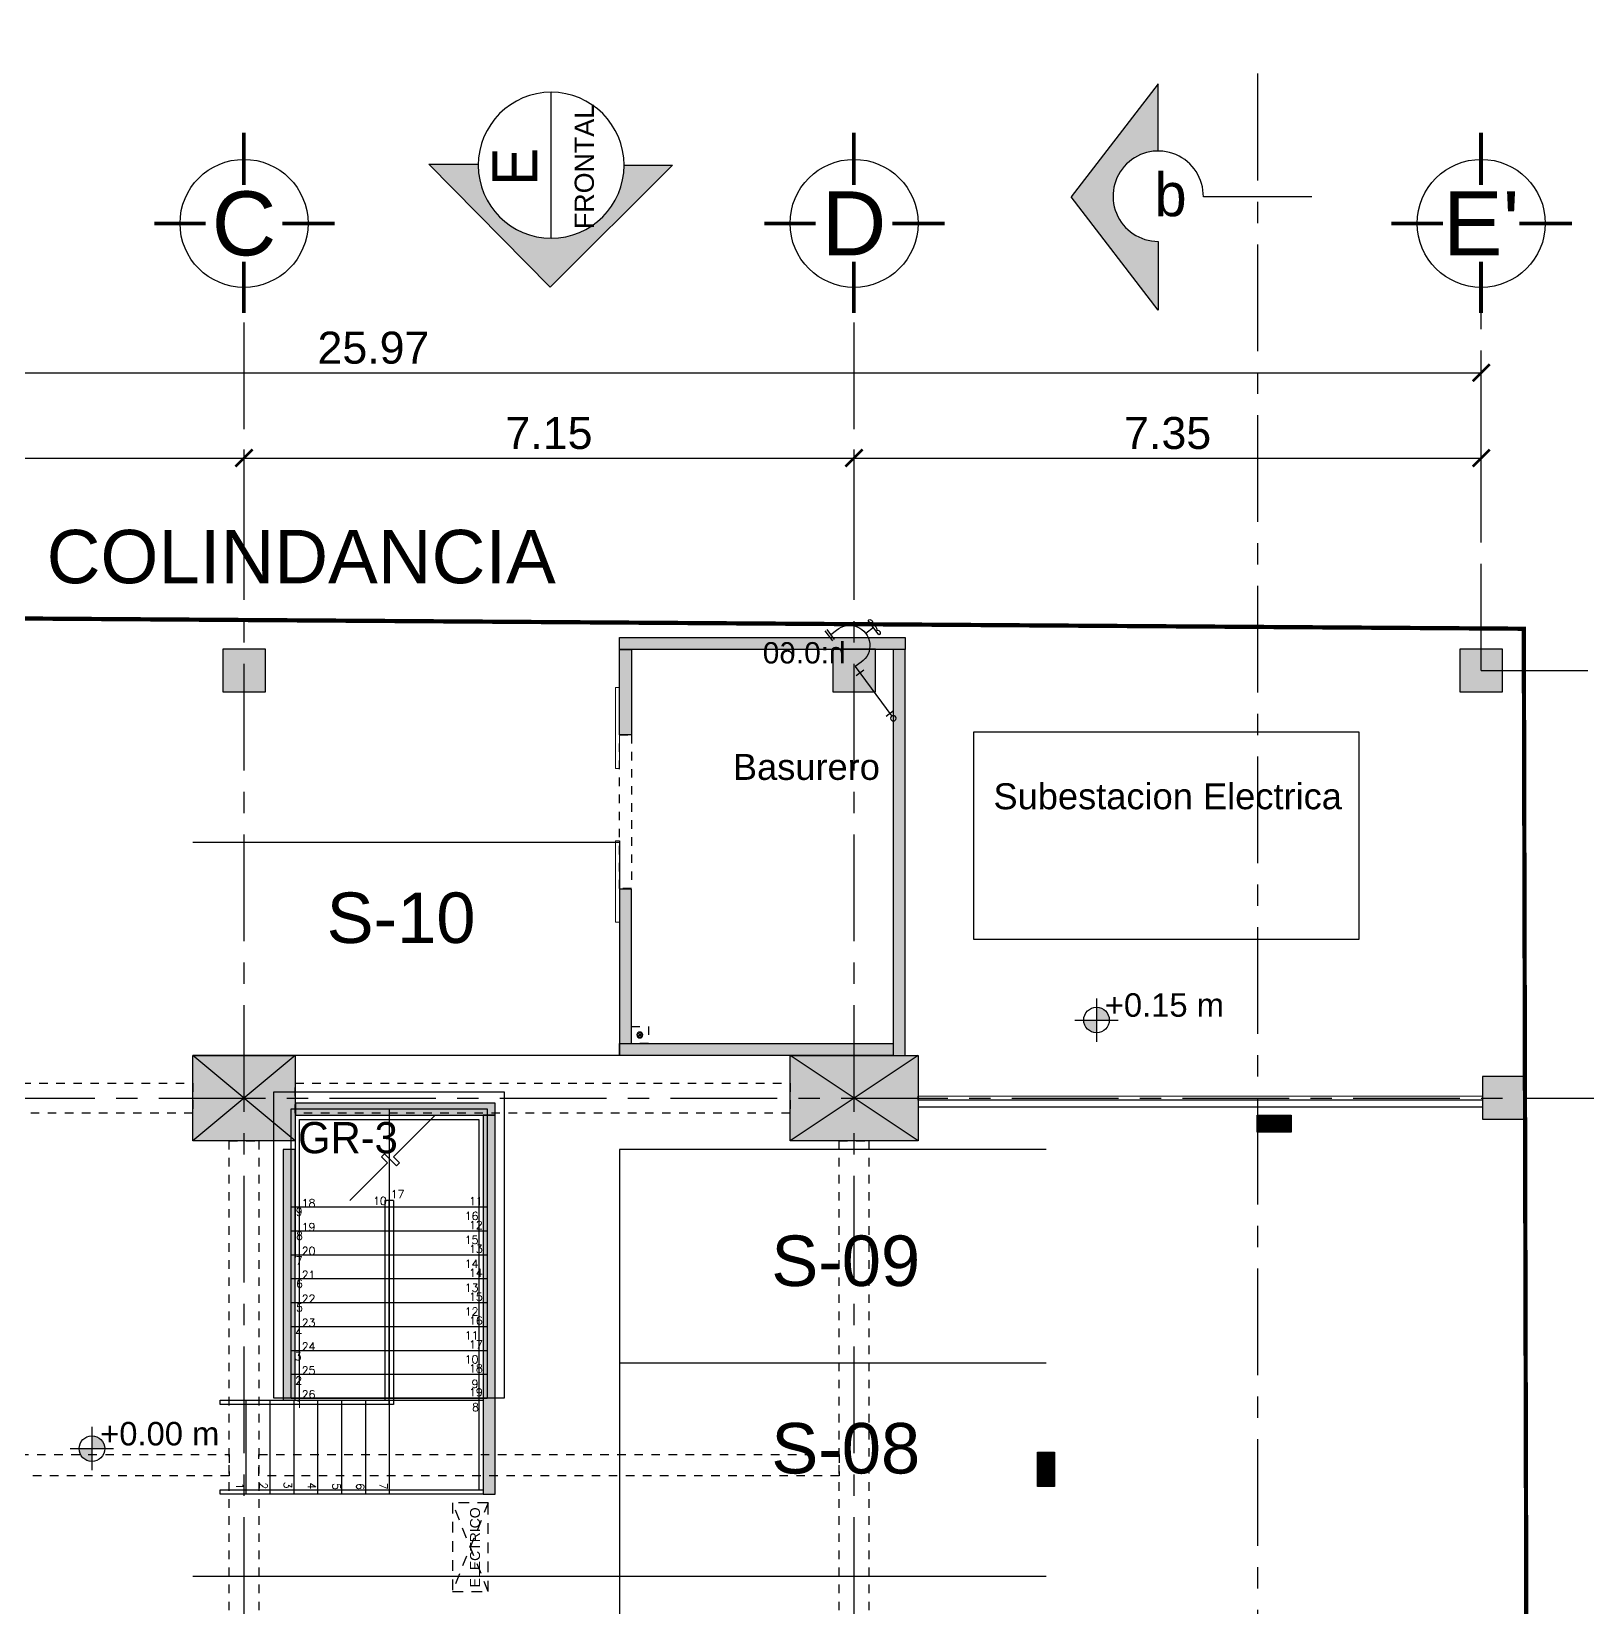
# Model space of a CAD drawing. Header units: metres. Extents: x -598 to 357, y -242 to 574.
# Drawn here: x -307.47 to -289.24, y 449.03 to 467.49 of the extents above; entities that cross this region are included whole.
import ezdxf
from ezdxf.enums import TextEntityAlignment as Align

# ---------------------------------------------------------------- set-up
doc = ezdxf.new("R2010")
doc.units = ezdxf.units.M
doc.header["$PDMODE"] = 3
for name, pattern in [('xref_Nivel PB$0$CENTERX2', [4, 2.5, -0.5, 0.5, -0.5]), ('xref_Nivel PB$0$HIDDEN2', [0.1875, 0.125, -0.0625]), ('xref_Nivel PB$0$PHANTOM', [63.5, 31.75, -6.35, 6.35, -6.35, 6.35, -6.35]), ('Zxref_Eje_Pb$0$HIDDEN2', [0.1875, 0.125, -0.0625]), ('Zxref_Eje_Pb$0$ZXREF-EJES NTECH$0$XREF-EJES$0$CENTERX2', [4, 2.5, -0.5, 0.5, -0.5])]:
    doc.linetypes.add(name, pattern=pattern)
for name, color, linetype in [('C-colindancia', 7, 'Continuous'), ('xref_Nivel PB$0$B-baranda', 2, 'Continuous'), ('xref_Nivel PB$0$B-bordillo', 1, 'Continuous'), ('xref_Nivel PB$0$C-corte', 240, 'xref_Nivel PB$0$PHANTOM'), ('xref_Nivel PB$0$D-dintel mamposteria', 1, 'Continuous'), ('xref_Nivel PB$0$D-Ductos Electricos', 42, 'Continuous'), ('xref_Nivel PB$0$G-gradas', 1, 'Continuous'), ('xref_Nivel PB$0$G-gradas texto', 8, 'Continuous'), ('xref_Nivel PB$0$G-grifo', 150, 'Continuous'), ('xref_Nivel PB$0$H-hatch mamposteria', 8, 'Continuous'), ('xref_Nivel PB$0$M-muebles', 1, 'Continuous'), ('xref_Nivel PB$0$M-muro mamposteria', 5, 'Continuous'), ('xref_Nivel PB$0$N-nivel', 2, 'Continuous'), ('xref_Nivel PB$0$P-parqueo', 8, 'Continuous'), ('xref_Nivel PB$0$R-rejilla', 1, 'Continuous'), ('xref_Nivel PB$0$R-reposadera', 1, 'Continuous'), ('xref_Nivel PB$0$T-texto', 2, 'Continuous'), ('xref_Nivel PB$0$Z-XREF', 7, 'Continuous'), ('xref_Nivel TIPICO$0$X-XREF', 7, 'Continuous'), ('Zxref_Eje_Pb$0$EJE-Columna', 4, 'Continuous'), ('Zxref_Eje_Pb$0$EJE-cota', 1, 'Continuous'), ('Zxref_Eje_Pb$0$EJE-Elevacion', 1, 'Continuous'), ('Zxref_Eje_Pb$0$EJE-Linea', 8, 'Continuous'), ('Zxref_Eje_Pb$0$EJE-Viga', 8, 'Zxref_Eje_Pb$0$HIDDEN2'), ('Zxref_Eje_Pb$0$EJE_POLIGONO', 6, 'Continuous'), ('ZXREF_GRADAS_Nx$0$GRADAS', 1, 'Continuous'), ('ZXREF_GRADAS_Nx$0$GRADAS T', 8, 'Continuous')]:
    doc.layers.add(name, color=color, linetype=linetype)
doc.layers.add('Muro Mamspoteria', color=5, linetype='Continuous', lineweight=9)
doc.layers.add('xref_Nivel PB$0$P-puerta', color=1, linetype='Continuous', lineweight=18)
doc.styles.get("Standard").update_dxf_attribs({"font": 'arial.ttf'})
doc.styles.add('xref_Nivel PB$0$Century Gothic_5', font='GOTHIC.TTF', dxfattribs={"height": 0.0018})
doc.styles.add('xref_Nivel PB$0$E-DIM', font='romans.shx')
doc.styles.add('xref_Nivel PB$0$LETRA ATRIO', font='bgothl.ttf')
doc.styles.add('xref_Nivel PB$0$Standard', font='arial.ttf')
doc.styles.add('xref_Nivel PB$0$TS', font='arial.ttf')
doc.styles.add('Zxref_Eje_Pb$0$Standard', font='arial.ttf')
doc.styles.add('Zxref_Eje_Pb$0$TITULOS', font='X-HLVB1O', dxfattribs={"oblique": 5})
doc.styles.add('ZXREF_GRADAS_Nx$0$E-DIM', font='romans.shx')
doc.dimstyles.new('Zxref_Eje_Pb$0$EJE', dxfattribs={"dimtxt": 0.375, "dimasz": 0.2, "dimexe": 0.1, "dimexo": 0.1, "dimgap": 0.1, "dimtad": 1, "dimzin": 0, "dimdsep": 46, "dimtxsty": 'Zxref_Eje_Pb$0$Standard', "dimblk": 'Zxref_Eje_Pb$0$_ArchTick', "dimcen": 0.1, "dimclrd": 256, "dimclre": 256, "dimclrt": 2, "dimaunit": 1, "dimadec": 3, "dimazin": 0, "dimtfac": 1, "dimtix": 1, "dimtmove": 2, "dimatfit": 3, "dimldrblk": 'Zxref_Eje_Pb$0$_ArchTick', "dimfxl": 0.2, "dimtfill": 1, "dimtolj": 1, "dimtzin": 0, "dimarcsym": 1})

# ---------------------------------------------------------------- blocks, each defined once
blk = doc.blocks.new('xref_Nivel PB$0$A$C4BC07CF4')
at = {"layer": 'xref_Nivel PB$0$C-corte'}
blk.add_hatch(color=256, dxfattribs=at).paths.add_polyline_path([(0.2353, 0.5891), (0.2353, 0.2315, -1), (0.2353, -0.239), (0.2353, -0.5891), (0.6892, 0)])
for p, q in [((0.2353, 0.5891), (0.6892, 0)), ((0.2353, 0.2315), (0.2353, 0.5891)), ((-0.5658, 0), (0, 0)), ((0.2353, -0.5891), (0.6892, 0)), ((0.2353, -0.239), (0.2353, -0.5891))]:
    blk.add_line(p, q, dxfattribs=at)
blk.add_arc((0.2353, -0.0037), 0.2353, 179.08725, 90, dxfattribs=at)
blk = doc.blocks.new('*U35')
at = {"layer": 'xref_Nivel PB$0$H-hatch mamposteria', "transparency": 33554585}
h = blk.add_hatch(color=256, dxfattribs=at)
h.dxf.hatch_style = 1
h.paths.add_polyline_path([(4756, 0), (4756, 140), (0, 140), (0, 0)])
at = {"layer": 'xref_Nivel PB$0$M-muro mamposteria'}
blk.add_lwpolyline([(4756, 0), (0, 0), (0, 140), (4756, 140), (4756, 0)], dxfattribs=at)
blk = doc.blocks.new('*U34')
at = {"layer": 'xref_Nivel PB$0$H-hatch mamposteria', "transparency": 33554585}
h = blk.add_hatch(color=256, dxfattribs=at)
h.dxf.hatch_style = 1
h.paths.add_polyline_path([(3210, 0), (3210, 140), (0, 140), (0, 0)])
at = {"layer": 'xref_Nivel PB$0$M-muro mamposteria'}
blk.add_lwpolyline([(3210, 0), (0, 0), (0, 140), (3210, 140), (3210, 0)], dxfattribs=at)
blk = doc.blocks.new('*U36')
at = {"layer": 'xref_Nivel PB$0$H-hatch mamposteria', "transparency": 33554585}
h = blk.add_hatch(color=256, dxfattribs=at)
h.dxf.hatch_style = 1
h.paths.add_polyline_path([(1810, 0), (1810, 140), (0, 140), (0, 0)])
at = {"layer": 'xref_Nivel PB$0$M-muro mamposteria'}
blk.add_lwpolyline([(1810, 0), (0, 0), (0, 140), (1810, 140), (1810, 0)], dxfattribs=at)
blk = doc.blocks.new('*U38')
at = {"layer": 'xref_Nivel PB$0$D-dintel mamposteria', "linetype": 'xref_Nivel PB$0$HIDDEN2', "ltscale": 0.5}
blk.add_lwpolyline([(0.14, 0), (0, 0), (0, 1.8), (0.14, 1.8)], close=True, dxfattribs=at)
blk = doc.blocks.new('*U42')
at = {"layer": 'xref_Nivel PB$0$H-hatch mamposteria', "transparency": 33554585}
h = blk.add_hatch(color=256, dxfattribs=at)
h.dxf.hatch_style = 1
h.paths.add_polyline_path([(2340, 0), (2340, 140), (0, 140), (0, 0)])
at = {"layer": 'xref_Nivel PB$0$M-muro mamposteria'}
blk.add_lwpolyline([(2340, 0), (0, 0), (0, 140), (2340, 140), (2340, 0)], dxfattribs=at)
blk = doc.blocks.new('*U41')
at = {"layer": 'xref_Nivel PB$0$H-hatch mamposteria', "transparency": 33554585}
h = blk.add_hatch(color=256, dxfattribs=at)
h.dxf.hatch_style = 1
h.paths.add_polyline_path([(4440, 0), (4440, 140), (0, 140), (0, 0)])
at = {"layer": 'xref_Nivel PB$0$M-muro mamposteria'}
blk.add_lwpolyline([(4440, 0), (0, 0), (0, 140), (4440, 140), (4440, 0)], dxfattribs=at)
blk = doc.blocks.new('*U103')
at = {"layer": 'xref_Nivel PB$0$H-hatch mamposteria', "transparency": 33554585}
h = blk.add_hatch(color=256, dxfattribs=at)
h.dxf.hatch_style = 1
h.paths.add_polyline_path([(2940, 0), (2940, 140), (0, 140), (0, 0)])
at = {"layer": 'xref_Nivel PB$0$M-muro mamposteria'}
blk.add_lwpolyline([(2940, 0), (0, 0), (0, 140), (2940, 140), (2940, 0)], dxfattribs=at)
blk = doc.blocks.new('Zxref_Eje_Pb$0$C-2')
at = {"layer": 'Zxref_Eje_Pb$0$EJE-Columna', "transparency": 33554559}
h = blk.add_hatch(color=8, dxfattribs=at)
h.dxf.hatch_style = 1
h.paths.add_polyline_path([(-0.25, 0.25), (0.25, 0.25), (0.25, -0.25), (-0.25, -0.25)])
at = {"layer": 'Zxref_Eje_Pb$0$EJE-Columna'}
blk.add_lwpolyline([(0.25, 0.25), (-0.25, 0.25), (-0.25, -0.25), (0.25, -0.25)], close=True, dxfattribs=at)
blk = doc.blocks.new('*U227')
at = {"layer": 'Zxref_Eje_Pb$0$EJE-Elevacion', "linetype": 'Continuous', "transparency": 33554610}
blk.add_hatch(color=256, dxfattribs=at).paths.add_polyline_path([(-0.053, 6.785), (-0.053, 4.05, -0.003241), (0, 4.05, -0.414214), (4.05, 0, -0.414214), (0, -4.05), (0, -6.733), (6.767, 0.049)])
at = {"layer": 'Zxref_Eje_Pb$0$EJE-Elevacion', "linetype": 'Continuous'}
blk.add_line((4.05, 0), (-4.05, 0), dxfattribs=at)
blk.add_lwpolyline([(6.767, 0.049), (-0.053, 6.785), (-0.053, 4.05, -0.003241), (0, 4.05, -1), (0, -4.05), (0, -6.733)], format="xyb", close=True, dxfattribs=at)
blk.add_circle((0, 0), 4.05, dxfattribs=at)
at = {"layer": 'Zxref_Eje_Pb$0$EJE-Elevacion', "linetype": 'Continuous', "style": 'Zxref_Eje_Pb$0$Standard'}
for tag, height, p in [('SECCION', 2.5, (0.013, 2.065)), ('HOJA', 1.8, (0.013, -1.985))]:
    blk.add_attdef(tag, text='', height=height, dxfattribs=at).set_placement(p, align=Align.MIDDLE_CENTER)
blk = doc.blocks.new('Zxref_Eje_Pb$0$_ArchTick')
at = {"color": 0, "linetype": 'ByBlock', "const_width": 0.15}
blk.add_lwpolyline([(-0.5, -0.5), (0.5, 0.5)], dxfattribs=at)
blk = doc.blocks.new('*D187')
at = {"layer": 'Defpoints', "color": 0, "transparency": 16777216}
for p in [(54.531, 65.229), (48.331, 64.229), (54.531, 64.229)]:
    blk.add_point(p, dxfattribs=at)
at = {"layer": 'Zxref_Eje_Pb$0$EJE-cota', "lineweight": -2, "transparency": 16777216}
for p, q in [((48.331, 64.329), (48.331, 65.329)), ((48.331, 65.229), (54.531, 65.229)), ((54.531, 64.329), (54.531, 65.329))]:
    blk.add_line(p, q, dxfattribs=at)
at = {"layer": 'Zxref_Eje_Pb$0$EJE-cota', "lineweight": -2, "transparency": 16777216, "xscale": 0.2, "yscale": 0.2, "zscale": 0.2, "rotation": 180}
blk.add_blockref('Zxref_Eje_Pb$0$_ArchTick', (48.331, 65.229), dxfattribs=at)
at = {"layer": 'Zxref_Eje_Pb$0$EJE-cota', "lineweight": -2, "transparency": 16777216, "xscale": 0.2, "yscale": 0.2, "zscale": 0.2}
blk.add_blockref('Zxref_Eje_Pb$0$_ArchTick', (54.531, 65.229), dxfattribs=at)
at = {"layer": 'Zxref_Eje_Pb$0$EJE-cota', "color": 2, "transparency": 16777216, "insert": (51.431, 65.52), "char_height": 0.375, "attachment_point": 5, "style": 'Zxref_Eje_Pb$0$Standard', "bg_fill": 3, "box_fill_scale": 1.1, "bg_fill_color": 256, "bg_fill_true_color": 13158600, "bg_fill_transparency": 0}
blk.add_mtext('\\A1;6.20', dxfattribs=at)
blk = doc.blocks.new('*D188')
at = {"layer": 'Defpoints', "color": 0, "transparency": 16777216}
for p in [(61.681, 65.229), (61.681, 64.279), (54.531, 64.229)]:
    blk.add_point(p, dxfattribs=at)
at = {"layer": 'Zxref_Eje_Pb$0$EJE-cota', "lineweight": -2, "transparency": 16777216}
for p, q in [((54.531, 64.329), (54.531, 65.329)), ((54.531, 65.229), (61.681, 65.229)), ((61.681, 64.379), (61.681, 65.329))]:
    blk.add_line(p, q, dxfattribs=at)
at = {"layer": 'Zxref_Eje_Pb$0$EJE-cota', "lineweight": -2, "transparency": 16777216, "xscale": 0.2, "yscale": 0.2, "zscale": 0.2, "rotation": 180}
blk.add_blockref('Zxref_Eje_Pb$0$_ArchTick', (54.531, 65.229), dxfattribs=at)
at = {"layer": 'Zxref_Eje_Pb$0$EJE-cota', "lineweight": -2, "transparency": 16777216, "xscale": 0.2, "yscale": 0.2, "zscale": 0.2}
blk.add_blockref('Zxref_Eje_Pb$0$_ArchTick', (61.681, 65.229), dxfattribs=at)
at = {"layer": 'Zxref_Eje_Pb$0$EJE-cota', "color": 2, "transparency": 16777216, "insert": (58.106, 65.52), "char_height": 0.375, "attachment_point": 5, "style": 'Zxref_Eje_Pb$0$Standard', "bg_fill": 3, "box_fill_scale": 1.1, "bg_fill_color": 256, "bg_fill_true_color": 13158600, "bg_fill_transparency": 0}
blk.add_mtext('\\A1;7.15', dxfattribs=at)
blk = doc.blocks.new('*D189')
at = {"layer": 'Defpoints', "color": 0, "transparency": 16777216}
for p in [(69.032, 65.229), (61.681, 64.279), (69.032, 64.229)]:
    blk.add_point(p, dxfattribs=at)
at = {"layer": 'Zxref_Eje_Pb$0$EJE-cota', "lineweight": -2, "transparency": 16777216}
for p, q in [((61.681, 64.379), (61.681, 65.329)), ((61.681, 65.229), (69.032, 65.229)), ((69.032, 64.329), (69.032, 65.329))]:
    blk.add_line(p, q, dxfattribs=at)
at = {"layer": 'Zxref_Eje_Pb$0$EJE-cota', "lineweight": -2, "transparency": 16777216, "xscale": 0.2, "yscale": 0.2, "zscale": 0.2, "rotation": 180}
blk.add_blockref('Zxref_Eje_Pb$0$_ArchTick', (61.681, 65.229), dxfattribs=at)
at = {"layer": 'Zxref_Eje_Pb$0$EJE-cota', "lineweight": -2, "transparency": 16777216, "xscale": 0.2, "yscale": 0.2, "zscale": 0.2}
blk.add_blockref('Zxref_Eje_Pb$0$_ArchTick', (69.032, 65.229), dxfattribs=at)
at = {"layer": 'Zxref_Eje_Pb$0$EJE-cota', "color": 2, "transparency": 16777216, "insert": (65.357, 65.52), "char_height": 0.375, "attachment_point": 5, "style": 'Zxref_Eje_Pb$0$Standard', "bg_fill": 3, "box_fill_scale": 1.1, "bg_fill_color": 256, "bg_fill_true_color": 13158600, "bg_fill_transparency": 0}
blk.add_mtext('\\A1;7.35', dxfattribs=at)
blk = doc.blocks.new('*D190')
at = {"layer": 'Defpoints', "color": 0, "transparency": 16777216}
for p in [(69.032, 66.229), (43.064, 64.229), (69.032, 64.229)]:
    blk.add_point(p, dxfattribs=at)
at = {"layer": 'Zxref_Eje_Pb$0$EJE-cota', "lineweight": -2, "transparency": 16777216}
for p, q in [((43.064, 64.329), (43.064, 66.329)), ((69.032, 64.329), (69.032, 66.329)), ((43.064, 66.229), (69.032, 66.229))]:
    blk.add_line(p, q, dxfattribs=at)
at = {"layer": 'Zxref_Eje_Pb$0$EJE-cota', "lineweight": -2, "transparency": 16777216, "xscale": 0.2, "yscale": 0.2, "zscale": 0.2, "rotation": 180}
blk.add_blockref('Zxref_Eje_Pb$0$_ArchTick', (43.064, 66.229), dxfattribs=at)
at = {"layer": 'Zxref_Eje_Pb$0$EJE-cota', "lineweight": -2, "transparency": 16777216, "xscale": 0.2, "yscale": 0.2, "zscale": 0.2}
blk.add_blockref('Zxref_Eje_Pb$0$_ArchTick', (69.032, 66.229), dxfattribs=at)
at = {"layer": 'Zxref_Eje_Pb$0$EJE-cota', "color": 2, "transparency": 16777216, "insert": (56.048, 66.52), "char_height": 0.375, "attachment_point": 5, "style": 'Zxref_Eje_Pb$0$Standard', "bg_fill": 3, "box_fill_scale": 1.1, "bg_fill_color": 256, "bg_fill_true_color": 13158600, "bg_fill_transparency": 0}
blk.add_mtext('\\A1;25.97', dxfattribs=at)
blk = doc.blocks.new('Zxref_Eje_Pb$0$EJE-1')
at = {"color": 5, "linetype": 'Continuous'}
for p, q in [((-0.01, 0.3), (-0.01, 0.707)), ((0, 0.3), (0, 0.707)), ((0.01, 0.3), (0.01, 0.707)), ((-0.7, 0.01), (-0.3, 0.01)), ((-0.7, 0), (-0.3, 0)), ((0.3, 0.01), (0.707, 0.01)), ((0.3, 0), (0.707, 0)), ((-0.7, -0.01), (-0.3, -0.01)), ((0.3, -0.01), (0.707, -0.01)), ((-0.01, -0.7), (-0.01, -0.3)), ((0, -0.7), (0, -0.3)), ((0.01, -0.7), (0.01, -0.3))]:
    blk.add_line(p, q, dxfattribs=at)
at = {"color": 8, "linetype": 'Continuous'}
blk.add_circle((0, 0), 0.5, dxfattribs=at)
at = {"color": 5, "style": 'Zxref_Eje_Pb$0$TITULOS', "oblique": 5}
blk.add_attdef('EJE', text='', height=0.5, dxfattribs=at).set_placement((0, 0), align=Align.MIDDLE)
blk = doc.blocks.new('Zxref_Eje_Pb$0$1.00x1.20')
at = {"layer": 'Zxref_Eje_Pb$0$EJE-Columna', "transparency": 33554559}
h = blk.add_hatch(color=8, dxfattribs=at)
h.dxf.hatch_style = 1
h.paths.add_polyline_path([(-0.6, 0.5), (0.6, 0.5), (0.6, -0.5), (-0.6, -0.5)])
at = {"layer": 'Defpoints'}
for points in [[(0.6, 0.5), (-0.6, -0.5)], [(0.6, -0.5), (-0.6, 0.5)]]:
    blk.add_lwpolyline(points, dxfattribs=at)
at = {"layer": 'Zxref_Eje_Pb$0$EJE-Columna'}
blk.add_lwpolyline([(-0.6, 0.5), (0.6, 0.5), (0.6, -0.5), (-0.6, -0.5)], close=True, dxfattribs=at)
blk = doc.blocks.new('Zxref_Eje_Pb$0$1.00x1.50')
at = {"layer": 'Zxref_Eje_Pb$0$EJE-Columna', "transparency": 33554559}
h = blk.add_hatch(color=8, dxfattribs=at)
h.dxf.hatch_style = 1
h.paths.add_polyline_path([(-0.75, 0.5), (0.75, 0.5), (0.75, -0.5), (-0.75, -0.5)])
at = {"layer": 'Defpoints'}
for points in [[(0.75, 0.5), (-0.75, -0.5)], [(0.75, -0.5), (-0.75, 0.5)]]:
    blk.add_lwpolyline(points, dxfattribs=at)
at = {"layer": 'Zxref_Eje_Pb$0$EJE-Columna'}
blk.add_lwpolyline([(-0.75, 0.5), (0.75, 0.5), (0.75, -0.5), (-0.75, -0.5)], close=True, dxfattribs=at)
blk = doc.blocks.new('*U135')
at = {"layer": 'xref_Nivel PB$0$H-hatch mamposteria', "transparency": 33554585}
h = blk.add_hatch(color=256, dxfattribs=at)
h.dxf.hatch_style = 1
h.paths.add_polyline_path([(3350, 0), (3350, 140), (0, 140), (0, 0)])
at = {"layer": 'xref_Nivel PB$0$M-muro mamposteria'}
blk.add_lwpolyline([(3350, 0), (0, 0), (0, 140), (3350, 140), (3350, 0)], dxfattribs=at)
blk = doc.blocks.new('xref_Nivel PB$0$Rejilla')
at = {"layer": 'xref_Nivel PB$0$R-rejilla'}
for p, q in [((0.025, 0.025), (-0.025, -0.025)), ((0.025, -0.025), (-0.025, 0.025))]:
    blk.add_line(p, q, dxfattribs=at)
for points in [[(-0.2, 0.1), (0.2, 0.1), (0.2, -0.1), (-0.2, -0.1)], [(-0.19, 0.09), (0.19, 0.09), (0.19, -0.09), (-0.19, -0.09)]]:
    blk.add_lwpolyline(points, close=True, dxfattribs=at)
at = {"layer": 'xref_Nivel PB$0$R-rejilla', "color": 8}
for points in [[(-0.185, -0.09), (-0.175, -0.09), (-0.175, 0.09), (-0.185, 0.09)], [(-0.165, -0.09), (-0.155, -0.09), (-0.155, 0.09), (-0.165, 0.09)], [(-0.145, -0.09), (-0.135, -0.09), (-0.135, 0.09), (-0.145, 0.09)], [(-0.125, -0.09), (-0.115, -0.09), (-0.115, 0.09), (-0.125, 0.09)], [(-0.105, -0.09), (-0.095, -0.09), (-0.095, 0.09), (-0.105, 0.09)], [(-0.085, -0.09), (-0.075, -0.09), (-0.075, 0.09), (-0.085, 0.09)], [(-0.065, -0.09), (-0.055, -0.09), (-0.055, 0.09), (-0.065, 0.09)], [(-0.045, -0.09), (-0.035, -0.09), (-0.035, 0.09), (-0.045, 0.09)], [(-0.025, -0.09), (-0.015, -0.09), (-0.015, 0.09), (-0.025, 0.09)], [(-0.005, -0.09), (0.005, -0.09), (0.005, 0.09), (-0.005, 0.09)], [(0.015, -0.09), (0.025, -0.09), (0.025, 0.09), (0.015, 0.09)], [(0.035, -0.09), (0.045, -0.09), (0.045, 0.09), (0.035, 0.09)], [(0.055, -0.09), (0.065, -0.09), (0.065, 0.09), (0.055, 0.09)], [(0.075, -0.09), (0.085, -0.09), (0.085, 0.09), (0.075, 0.09)], [(0.095, -0.09), (0.105, -0.09), (0.105, 0.09), (0.095, 0.09)], [(0.115, -0.09), (0.125, -0.09), (0.125, 0.09), (0.115, 0.09)], [(0.135, -0.09), (0.145, -0.09), (0.145, 0.09), (0.135, 0.09)], [(0.155, -0.09), (0.165, -0.09), (0.165, 0.09), (0.155, 0.09)], [(0.175, -0.09), (0.185, -0.09), (0.185, 0.09), (0.175, 0.09)]]:
    blk.add_lwpolyline(points, close=True, dxfattribs=at)
at = {"layer": 'xref_Nivel PB$0$R-rejilla'}
blk.add_circle((0, 0), 0.0347, dxfattribs=at)
at = {"layer": 'xref_Nivel PB$0$R-rejilla', "linetype": 'xref_Nivel PB$0$HIDDEN2'}
blk.add_circle((0, 0), 0.025, dxfattribs=at)
blk = doc.blocks.new('xref_Nivel PB$0$Reposadera')
at = {"layer": 'Defpoints'}
for p, q in [((0.025, 0.025), (-0.025, -0.025)), ((0.025, -0.025), (-0.025, 0.025))]:
    blk.add_line(p, q, dxfattribs=at)
at = {"layer": 'xref_Nivel PB$0$R-reposadera', "color": 8, "linetype": 'xref_Nivel PB$0$HIDDEN2', "ltscale": 0.07}
blk.add_lwpolyline([(0.1, -0.1), (0.1, 0.1), (-0.1, 0.1), (-0.1, -0.1)], close=True, dxfattribs=at)
at = {"layer": 'xref_Nivel PB$0$R-reposadera'}
blk.add_circle((0, 0), 0.0347, dxfattribs=at)
at = {"layer": 'xref_Nivel PB$0$R-reposadera', "linetype": 'xref_Nivel PB$0$HIDDEN2'}
blk.add_circle((0, 0), 0.025, dxfattribs=at)
blk = doc.blocks.new('ZXREF_GRADAS_Nx')
at = {"true_color": 0x139b48, "transparency": 33554536}
h = blk.add_hatch(color=114, dxfattribs=at)
h.dxf.hatch_style = 1
h.paths.add_polyline_path([(72.497, -217.772), (71.457, -217.772)])
edge = h.paths.add_edge_path()
edge.add_line((71.457, -219.272), (71.457, -217.772))
edge.add_line((71.457, -219.272), (71.457, -217.772))
edge = h.paths.add_edge_path()
edge.add_line((74.037, -219.272), (71.457, -219.272))
edge.add_line((74.037, -219.272), (71.457, -219.272))
edge = h.paths.add_edge_path()
edge.add_line((74.037, -220.515), (74.037, -219.272))
edge.add_line((74.037, -220.515), (74.037, -219.272))
edge = h.paths.add_edge_path()
edge.add_line((78.817, -220.515), (74.037, -220.515))
edge.add_line((78.817, -220.515), (74.037, -220.515))
edge = h.paths.add_edge_path()
edge.add_line((78.817, -216.772), (78.817, -220.515))
edge.add_line((78.817, -216.772), (78.817, -220.515))
edge = h.paths.add_edge_path()
edge.add_line((77.817, -216.772), (78.817, -216.772))
edge.add_line((77.817, -216.772), (78.817, -216.772))
edge = h.paths.add_edge_path()
edge.add_line((77.817, -213.95), (77.817, -216.772))
edge.add_line((77.817, -213.95), (77.817, -216.772))
edge = h.paths.add_edge_path()
edge.add_line((78.817, -213.95), (77.817, -213.95))
edge.add_line((78.817, -213.95), (77.817, -213.95))
edge = h.paths.add_edge_path()
edge.add_line((78.817, -208.532), (78.817, -213.95))
edge.add_line((78.817, -208.532), (78.817, -213.95))
edge = h.paths.add_edge_path()
edge.add_line((77.817, -208.532), (78.817, -208.532))
edge.add_line((77.817, -208.532), (78.817, -208.532))
edge = h.paths.add_edge_path()
edge.add_line((77.817, -207.672), (77.817, -208.532))
edge.add_line((77.817, -207.672), (77.817, -208.532))
edge = h.paths.add_edge_path()
edge.add_line((70.317, -207.672), (77.817, -207.672))
edge.add_line((70.317, -207.672), (77.817, -207.672))
edge = h.paths.add_edge_path()
edge.add_line((70.317, -212.198), (70.317, -207.672))
edge.add_line((70.317, -212.198), (70.317, -207.672))
edge = h.paths.add_edge_path()
edge.add_line((72.497, -212.198), (70.317, -212.198))
edge.add_line((72.497, -212.198), (70.317, -212.198))
edge = h.paths.add_edge_path()
edge.add_line((72.497, -217.771), (72.497, -212.198))
edge.add_line((72.497, -217.771), (72.497, -212.198))
at = {"layer": 'ZXREF_GRADAS_Nx$0$GRADAS'}
for p, q in [((54.882, 54.214), (54.882, 57.804)), ((54.882, 57.804), (57.582, 57.804)), ((57.582, 57.804), (57.582, 54.214)), ((55.082, 54.214), (55.082, 57.604)), ((55.082, 57.604), (57.382, 57.604)), ((57.382, 57.604), (57.382, 54.214)), ((57.582, 54.214), (54.882, 54.214))]:
    blk.add_line(p, q, dxfattribs=at)
for points in [[(56.232, 57.604), (56.232, 54.214)], [(55.082, 56.454), (57.382, 56.454)], [(55.082, 56.174), (57.382, 56.174)], [(55.082, 55.894), (57.382, 55.894)], [(55.082, 55.614), (57.382, 55.614)], [(55.082, 55.334), (57.382, 55.334)], [(55.082, 55.054), (57.382, 55.054)], [(55.082, 54.774), (57.382, 54.774)], [(55.082, 54.494), (57.382, 54.494)], [(55.082, 54.214), (57.382, 54.214)]]:
    blk.add_lwpolyline(points, dxfattribs=at)
at = {"layer": 'ZXREF_GRADAS_Nx$0$GRADAS T'}
blk.add_lwpolyline([(55.771, 56.528), (56.213, 56.971), (56.142, 57.042), (56.178, 57.077), (56.319, 56.936), (56.355, 56.971), (56.284, 57.042), (56.771, 57.528)], dxfattribs=at)
for points in [[(55.724, 54.269, 0, 0.1, 0), (55.724, 54.369, 0, 0, 0), (55.724, 56.402, 0, 0, 0)], [(56.74, 56.406, 0, 0.1, 0), (56.74, 56.306, 0, 0, 0), (56.74, 54.274, 0, 0, 0)]]:
    blk.add_lwpolyline(points, format="xyseb", dxfattribs=at)
at = {"layer": 'ZXREF_GRADAS_Nx$0$GRADAS T', "char_height": 0.0938, "attachment_point": 1, "style": 'ZXREF_GRADAS_Nx$0$E-DIM'}
for s, width, insert in [('10', 0.00634, (56.043, 56.571)), ('11', 0.09375, (57.168, 56.569)), ('9', 0.00634, (55.137, 56.445)), ('8', 0.00634, (55.142, 56.164)), ('12', 0.00634, (57.168, 56.289)), ('13', 0.09375, (57.168, 56.009)), ('7', 0.00634, (55.136, 55.875)), ('6', 0.00634, (55.14, 55.602)), ('14', 0.09375, (57.168, 55.729)), ('15', 0.00634, (57.168, 55.449)), ('5', 0.00634, (55.14, 55.323)), ('4', 0.00634, (55.131, 55.035)), ('16', 0.00634, (57.168, 55.169)), ('17', 0.00634, (57.168, 54.889)), ('3', 0.00634, (55.124, 54.751)), ('18', 0.00634, (57.168, 54.609)), ('2', 0.00634, (55.131, 54.466)), ('19', 0.00634, (57.168, 54.329)), ('1', 0.00634, (55.136, 54.193))]:
    blk.add_mtext_dynamic_manual_height_columns(s, width=width, gutter_width=0.469, heights=[0], dxfattribs=dict(at, insert=insert))
blk = doc.blocks.new('xref_Nivel PB$0$NIVEL')
at = {"layer": 'xref_Nivel PB$0$N-nivel'}
h = blk.add_hatch(color=256, dxfattribs=at)
h.dxf.hatch_style = 1
h.paths.add_polyline_path([(0, 0), (-0.12, 0, 0.414214), (0, -0.12)])
h.paths.add_polyline_path([(0, 0.12), (0, 0), (0.12, 0, 0.414214)])
for p, q in [((0, 0.203), (0, -0.203)), ((-0.203, 0), (0.203, 0))]:
    blk.add_line(p, q, dxfattribs=at)
blk.add_circle((0, 0), 0.12, dxfattribs=at)
blk = doc.blocks.new('xref_Nivel PB$0$Grifo0.60')
at = {"layer": 'xref_Nivel PB$0$G-grifo'}
for p, q in [((0.171, 0.977), (0.295, 1.146)), ((0.233, 1.062), (0.323, 0.995)), ((0.689, 0.922), (0.776, 1.04)), ((0.71, 0.907), (0.797, 1.024)), ((0.346, 0.563), (0.435, 0.497)), ((-0.004, 0.088), (0.085, 0.022))]:
    blk.add_line(p, q, dxfattribs=at)
blk.add_lwpolyline([(0.733, 0.981), (0.664, 1.032, 1.053141), (0.377, 0.656), (0.446, 0.606), (0.019, 0.026)], format="xyb", dxfattribs=at)
blk.add_circle((0, 0), 0.0324, dxfattribs=at)
for centre, radius, start, end in [((0.295, 1.015), 0.105, 114.8351, 172.4444), ((0.273, 1.128), 0.0279, 39.5041, 218.2514), ((0.181, 1.003), 0.0279, 69.0281, 247.7755)]:
    blk.add_arc(centre, radius, start, end, dxfattribs=at)
at = {"layer": 'xref_Nivel PB$0$G-grifo', "insert": (0.559, 0.892), "char_height": 0.25, "attachment_point": 1, "style": 'xref_Nivel PB$0$Standard'}
blk.add_mtext_dynamic_manual_height_columns('h:0.60', width=0.17287, gutter_width=1.25, heights=[0], dxfattribs=at)
blk = doc.blocks.new('*U134')
at = {"layer": 'xref_Nivel PB$0$H-hatch mamposteria', "transparency": 33554585}
h = blk.add_hatch(color=256, dxfattribs=at)
h.dxf.hatch_style = 1
h.paths.add_polyline_path([(1000, 0), (1000, 140), (0, 140), (0, 0)])
at = {"layer": 'xref_Nivel PB$0$M-muro mamposteria'}
blk.add_lwpolyline([(1000, 0), (0, 0), (0, 140), (1000, 140), (1000, 0)], dxfattribs=at)
blk = doc.blocks.new('Zxref_Eje_Pb')
at = {"layer": 'Zxref_Eje_Pb$0$EJE-Linea', "linetype": 'Zxref_Eje_Pb$0$ZXREF-EJES NTECH$0$XREF-EJES$0$CENTERX2', "ltscale": 0.5}
for points in [[(54.531, 7.569), (54.531, 67.229)], [(61.681, 7.569), (61.681, 67.229)], [(69.032, 62.74), (69.032, 67.229)], [(69.032, 62.74), (73.531, 62.74)], [(37.531, 57.729), (73.531, 57.729)]]:
    blk.add_lwpolyline(points, dxfattribs=at)
at = {"layer": 'Zxref_Eje_Pb$0$EJE-Viga', "ltscale": 0.75}
for points in [[(53.931, 57.904), (53.931, 57.554), (48.931, 57.554), (48.931, 57.904)], [(60.931, 57.904), (60.931, 57.554), (55.131, 57.554), (55.131, 57.904)], [(54.356, 57.229), (54.706, 57.229), (54.706, 49.529), (54.356, 49.529)], [(61.506, 57.229), (61.856, 57.229), (61.856, 49.529), (61.506, 49.529)], [(54.356, 53.554), (54.356, 53.304), (48.506, 53.304), (48.506, 53.554)], [(61.506, 53.554), (61.506, 53.304), (54.706, 53.304), (54.706, 53.554)]]:
    blk.add_lwpolyline(points, close=True, dxfattribs=at)
at = {"layer": 'Zxref_Eje_Pb$0$EJE_POLIGONO', "const_width": 0.05, "flags": 128}
blk.add_lwpolyline([(42.541, 11.14), (42.565, 63.413), (69.531, 63.229), (69.664, 10.39), (42.541, 11.14)], dxfattribs=at)
ref = blk.add_blockref('Zxref_Eje_Pb$0$EJE-1', (54.531, 67.979), dxfattribs=dict(xscale=1.5, yscale=1.5, zscale=1.5))
ref.add_attrib('EJE', 'C', dxfattribs={"color": 5, "height": 0.75, "style": 'Zxref_Eje_Pb$0$Standard'}).set_placement((54.531, 67.979), align=Align.MIDDLE)
ref = blk.add_blockref('Zxref_Eje_Pb$0$EJE-1', (61.681, 67.979), dxfattribs=dict(xscale=1.5, yscale=1.5, zscale=1.5))
ref.add_attrib('EJE', 'D', dxfattribs={"color": 5, "height": 0.75, "style": 'Zxref_Eje_Pb$0$Standard'}).set_placement((61.681, 67.979), align=Align.MIDDLE)
ref = blk.add_blockref('Zxref_Eje_Pb$0$EJE-1', (69.032, 67.979), dxfattribs=dict(xscale=1.5, yscale=1.5, zscale=1.5))
ref.add_attrib('EJE', "E'", dxfattribs={"color": 5, "height": 0.75, "style": 'Zxref_Eje_Pb$0$Standard'}).set_placement((69.032, 67.979), align=Align.MIDDLE)
at = {"layer": 'Zxref_Eje_Pb$0$EJE-Columna', "rotation": 90}
for p in [(54.531, 62.74), (61.681, 62.74)]:
    blk.add_blockref('Zxref_Eje_Pb$0$C-2', p, dxfattribs=at)
at = {"layer": 'Zxref_Eje_Pb$0$EJE-Columna'}
for name, p in [('Zxref_Eje_Pb$0$C-2', (69.032, 62.74)), ('Zxref_Eje_Pb$0$1.00x1.20', (54.531, 57.729)), ('Zxref_Eje_Pb$0$1.00x1.50', (61.681, 57.729)), ('Zxref_Eje_Pb$0$C-2', (69.295, 57.731))]:
    blk.add_blockref(name, p, dxfattribs=at)
at = {"layer": 'Zxref_Eje_Pb$0$EJE-Elevacion'}
ref = blk.add_blockref('*U227', (58.131, 68.66), dxfattribs=dict(at, xscale=-0.2111111111111105, yscale=0.2111111111111105, zscale=0.2111111111111105, rotation=90))
ref.add_attrib('HOJA', 'FRONTAL', dxfattribs={"layer": '0', "color": 5, "linetype": 'Continuous', "height": 0.225, "rotation": 90, "style": 'Zxref_Eje_Pb$0$Standard'}).set_placement((58.519, 68.645), align=Align.MIDDLE_CENTER)
ref.add_attrib('SECCION', 'E', dxfattribs={"layer": '0', "color": 5, "linetype": 'Continuous', "height": 0.528, "rotation": 90, "style": 'Zxref_Eje_Pb$0$Standard', "width": 0.9}).set_placement((57.704, 68.643), align=Align.MIDDLE_CENTER)
at = {"layer": 'Zxref_Eje_Pb$0$EJE-cota'}
dim = blk.add_linear_dim(base=(54.531, 65.229), p1=(48.331, 64.229), p2=(54.531, 64.229), dimstyle='Zxref_Eje_Pb$0$EJE', dxfattribs=at)
dim.commit()
dim.dimension.update_dxf_attribs({"geometry": '*D187', "text_midpoint": (51.431, 65.52)})
dim = blk.add_linear_dim(base=(61.681, 65.229), p1=(54.531, 64.229), p2=(61.681, 64.279), dimstyle='Zxref_Eje_Pb$0$EJE', dxfattribs=at)
dim.commit()
dim.dimension.update_dxf_attribs({"geometry": '*D188', "text_midpoint": (58.106, 65.52)})
dim = blk.add_linear_dim(base=(69.032, 65.229), p1=(61.681, 64.279), p2=(69.032, 64.229), dimstyle='Zxref_Eje_Pb$0$EJE', dxfattribs=at)
dim.commit()
dim.dimension.update_dxf_attribs({"geometry": '*D189', "text_midpoint": (65.357, 65.52)})
dim = blk.add_linear_dim(base=(69.032, 66.229), p1=(43.064, 64.229), p2=(69.032, 64.229), dimstyle='Zxref_Eje_Pb$0$EJE', dxfattribs=at)
dim.commit()
dim.dimension.update_dxf_attribs({"geometry": '*D190', "text_midpoint": (56.048, 66.52)})

msp = doc.modelspace()

# ---------------------------------------------------------------- linework, layer by layer
at = {"layer": 'xref_Nivel PB$0$C-corte', "linetype": 'xref_Nivel PB$0$CENTERX2', "ltscale": 0.5}
msp.add_line((-293.103, 466.997), (-293.103, 396.731), dxfattribs=at)
at = {"layer": 'xref_Nivel PB$0$G-gradas'}
for points in [[(-304.961, 451.453), (-304.961, 450.353)], [(-304.681, 451.453), (-304.681, 450.353)], [(-304.401, 451.453), (-304.401, 450.353)], [(-304.121, 451.453), (-304.121, 450.353)], [(-303.841, 451.453), (-303.841, 450.353)], [(-303.561, 451.453), (-303.561, 450.353)], [(-303.281, 451.453), (-303.281, 450.353)]]:
    msp.add_lwpolyline(points, dxfattribs=at)
at = {"layer": 'xref_Nivel PB$0$P-parqueo'}
for points in [[(-300.583, 451.893), (-295.583, 451.893)], [(-305.583, 449.393), (-295.583, 449.393)]]:
    msp.add_lwpolyline(points, dxfattribs=at)

# ---------------------------------------------------------------- block references
at = {"layer": 'xref_Nivel PB$0$C-corte', "linetype": 'xref_Nivel PB$0$CENTERX2', "ltscale": 0.5, "xscale": 2.250000000000001, "yscale": 2.250000000000001, "zscale": 2.250000000000001, "rotation": 179.9999999999912}
msp.add_blockref('xref_Nivel PB$0$A$C4BC07CF4', (-293.739, 465.553), dxfattribs=at)
at = {"layer": 'xref_Nivel PB$0$D-dintel mamposteria'}
msp.add_blockref('*U38', (-300.583, 457.449), dxfattribs=at)
at = {"layer": 'xref_Nivel PB$0$M-muro mamposteria', "yscale": 0.001000000000000001, "zscale": 0.001000000000000001}
for name, p, xscale, rotation in [('*U35', (-297.373, 455.493), -0.001000000000000001, 270), ('*U36', (-300.583, 455.633), -0.001000000000000001, 270), ('*U34', (-297.373, 455.633), 0.001000000000000001, 180), ('*U42', (-304.381, 454.933), -0.001000000000000001, 180), ('*U41', (-302.041, 454.793), -0.001000000000000001, 90), ('*U103', (-304.383, 454.393), -0.001000000000000001, 90)]:
    msp.add_blockref(name, p, dxfattribs=dict(at, xscale=xscale, rotation=rotation))

# ---------------------------------------------------------------- texts
at = {"layer": 'xref_Nivel PB$0$C-corte', "linetype": 'xref_Nivel PB$0$CENTERX2', "ltscale": 0.5, "insert": (-294.123, 465.576, -301.098), "char_height": 0.5062, "width": 0.51822, "attachment_point": 5, "style": 'xref_Nivel PB$0$LETRA ATRIO'}
msp.add_mtext('\\A1;b', dxfattribs=at)
at = {"layer": 'xref_Nivel PB$0$G-gradas texto', "char_height": 0.0938, "attachment_point": 1, "rotation": 270, "style": 'xref_Nivel PB$0$E-DIM'}
for s, insert in [('1', (-304.982, 450.486)), ('2', (-304.709, 450.491)), ('3', (-304.424, 450.498)), ('4', (-304.14, 450.491)), ('5', (-303.852, 450.482)), ('6', (-303.573, 450.482)), ('7', (-303.3, 450.486))]:
    msp.add_mtext_dynamic_manual_height_columns(s, width=0.00634, gutter_width=0.469, heights=[0], dxfattribs=dict(at, insert=insert))
at = {"layer": 'xref_Nivel PB$0$T-texto', "style": 'xref_Nivel PB$0$TS'}
for s, height, p in [('Basurero', 0.304, (-299.253, 458.722)), ('S-09', 0.5915, (-298.803, 452.792)), ('S-08', 0.5915, (-298.803, 450.595))]:
    msp.add_text(s, height=height, dxfattribs=at).set_placement(p)

# ---------------------------------------------------------------- next in the draw order: block references
at = {"layer": 'xref_Nivel PB$0$Z-XREF'}
msp.add_blockref('Zxref_Eje_Pb', (-359.514, 397.264), dxfattribs=at)

# ---------------------------------------------------------------- next in the draw order: linework, layer by layer
at = {"flags": 128}
msp.add_lwpolyline([(-316.972, 408.405), (-316.949, 460.677), (-289.983, 460.493), (-289.849, 407.654), (-316.972, 408.405)], dxfattribs=at)
at = {"layer": 'Muro Mamspoteria'}
msp.add_circle((-306.539, 472.241), 101.758, dxfattribs=at)
at = {"layer": 'xref_Nivel PB$0$B-baranda'}
msp.add_line((-305.261, 451.453), (-302.181, 451.453), dxfattribs=at)
msp.add_lwpolyline([(-296.428, 459.285), (-291.915, 459.285), (-291.915, 456.853), (-296.428, 456.853)], close=True, dxfattribs=at)
for points in [[(-304.383, 451.453), (-304.381, 454.793), (-302.181, 454.793)], [(-304.333, 451.453), (-304.331, 454.743), (-302.231, 454.743), (-302.231, 450.403)], [(-303.231, 453.793), (-303.331, 453.793), (-303.331, 451.453)], [(-303.281, 451.403), (-303.281, 453.793)], [(-303.231, 453.793), (-303.231, 451.403)], [(-303.231, 451.403), (-305.261, 451.403), (-305.261, 451.453)], [(-303.281, 451.453), (-303.281, 451.403)], [(-302.181, 450.353), (-305.261, 450.353), (-305.261, 450.403), (-302.181, 450.403)]]:
    msp.add_lwpolyline(points, dxfattribs=at)
at = {"layer": 'xref_Nivel PB$0$B-bordillo'}
msp.add_lwpolyline([(-297.083, 455.018), (-290.469, 455.021), (-290.469, 454.971), (-297.083, 454.968)], close=True, dxfattribs=at)
msp.add_lwpolyline([(-297.083, 454.893), (-290.469, 454.893)], dxfattribs=at)
at = {"layer": 'xref_Nivel PB$0$D-Ductos Electricos', "linetype": 'xref_Nivel PB$0$HIDDEN2'}
msp.add_lwpolyline([(-302.541, 449.213), (-302.121, 449.213), (-302.121, 450.253), (-302.541, 450.253)], close=True, dxfattribs=at)
for points in [[(-302.121, 450.253), (-302.541, 449.213)], [(-302.121, 449.213), (-302.541, 450.253)]]:
    msp.add_lwpolyline(points, dxfattribs=at)
at = {"layer": 'xref_Nivel PB$0$G-gradas'}
msp.add_line((-302.181, 454.793), (-302.181, 450.353), dxfattribs=at)
at = {"layer": 'xref_Nivel PB$0$P-parqueo'}
msp.add_line((-300.583, 454.393), (-300.583, 446.893), dxfattribs=at)
for points in [[(-300.583, 458.006), (-300.583, 455.493), (-305.583, 455.493)], [(-305.583, 457.993), (-300.583, 457.993)], [(-295.583, 454.393), (-300.583, 454.393)]]:
    msp.add_lwpolyline(points, dxfattribs=at)
at = {"layer": 'xref_Nivel PB$0$P-puerta'}
msp.add_lwpolyline([(-300.583, 458.856), (-300.628, 458.856), (-300.628, 459.806), (-300.583, 459.806)], close=True, dxfattribs=at)
msp.add_lwpolyline([(-300.583, 458.006), (-300.628, 458.006), (-300.628, 457.056), (-300.583, 457.056)], dxfattribs=at)

# ---------------------------------------------------------------- next in the draw order: block references
at = {"layer": 'xref_Nivel PB$0$M-muebles', "xscale": -1}
msp.add_blockref('xref_Nivel PB$0$Grifo0.60', (-297.373, 459.444), dxfattribs=at)
at = {"layer": 'xref_Nivel PB$0$M-muro mamposteria', "xscale": 0.001000000000000001, "yscale": 0.001000000000000001, "zscale": 0.001000000000000001}
for name, p, rotation in [('*U135', (-297.233, 460.389), 180), ('*U134', (-300.583, 460.249), 270)]:
    msp.add_blockref(name, p, dxfattribs=dict(at, rotation=rotation))
at = {"layer": 'xref_Nivel PB$0$N-nivel', "xscale": 1.25, "yscale": 1.25, "zscale": 1.25}
for p in [(-294.991, 455.908), (-306.766, 450.886)]:
    msp.add_blockref('xref_Nivel PB$0$NIVEL', p, dxfattribs=at)
at = {"layer": 'xref_Nivel PB$0$R-rejilla'}
msp.add_blockref('xref_Nivel PB$0$Rejilla', (-292.91, 454.693), dxfattribs=at)
at = {"layer": 'xref_Nivel PB$0$R-rejilla', "rotation": 270.0000000000008}
msp.add_blockref('xref_Nivel PB$0$Rejilla', (-295.583, 450.643), dxfattribs=at)
at = {"layer": 'xref_Nivel PB$0$R-reposadera', "xscale": -1, "rotation": 270}
msp.add_blockref('xref_Nivel PB$0$Reposadera', (-300.343, 455.733), dxfattribs=at)
at = {"layer": 'xref_Nivel PB$0$Z-XREF'}
msp.add_blockref('ZXREF_GRADAS_Nx', (-359.514, 397.264), dxfattribs=at)
at = {"layer": 'xref_Nivel TIPICO$0$X-XREF', "rotation": 180}
msp.add_blockref('ZXREF_GRADAS_Nx', (-235.296, 252.181), dxfattribs=at)

# ---------------------------------------------------------------- next in the draw order: texts
at = {"layer": 'C-colindancia', "insert": (-307.296, 461.651), "char_height": 0.625, "attachment_point": 1}
msp.add_mtext_dynamic_manual_height_columns('COLINDANCIA', width=1.5487, gutter_width=3.125, heights=[0], dxfattribs=at)
at = {"layer": 'xref_Nivel PB$0$D-Ductos Electricos', "insert": (-302.334, 449.261), "char_height": 0.1172, "attachment_point": 1, "rotation": 90, "style": 'xref_Nivel PB$0$Standard'}
msp.add_mtext_dynamic_manual_height_columns('ELECTRICO', width=0.00652, gutter_width=0.586, heights=[0], dxfattribs=at)
at = {"layer": 'xref_Nivel PB$0$G-gradas texto', "char_height": 0.0938, "attachment_point": 1, "style": 'xref_Nivel PB$0$E-DIM'}
for s, width, insert in [('17', 0.00634, (-303.264, 453.914)), ('18', 0.00634, (-304.307, 453.809)), ('19', 0.09375, (-304.307, 453.529)), ('16', 0.00634, (-302.396, 453.659)), ('15', 0.00634, (-302.396, 453.379)), ('20', 0.00634, (-304.307, 453.249)), ('21', 0.00634, (-304.307, 452.969)), ('14', 0.00634, (-302.396, 453.099)), ('13', 0.00634, (-302.396, 452.819)), ('22', 0.09375, (-304.307, 452.689)), ('12', 0.00634, (-302.396, 452.539)), ('23', 0.00634, (-304.307, 452.409)), ('11', 0.00634, (-302.396, 452.259)), ('24', 0.00634, (-304.307, 452.129)), ('10', 0.00634, (-302.396, 451.979)), ('25', 0.00634, (-304.307, 451.849)), ('9', 0.00634, (-302.316, 451.692)), ('26', 0.00634, (-304.307, 451.569)), ('8', 0.00634, (-302.311, 451.419))]:
    msp.add_mtext_dynamic_manual_height_columns(s, width=width, gutter_width=0.469, heights=[0], dxfattribs=dict(at, insert=insert))
at = {"layer": 'xref_Nivel PB$0$N-nivel', "style": 'xref_Nivel PB$0$TS'}
for s, p in [('+0.15 m', (-294.894, 455.947)), ('+0.00 m', (-306.669, 450.924))]:
    msp.add_text(s, height=0.2746, dxfattribs=at).set_placement(p)
at = {"layer": 'xref_Nivel PB$0$T-texto'}
for s, height, style, p in [('Subestacion Electrica', 0.30403, 'xref_Nivel PB$0$TS', (-296.199, 458.378)), ('S-10', 0.5915, 'xref_Nivel PB$0$TS', (-304.015, 456.811)), ('GR-3', 0.3658, 'xref_Nivel PB$0$Century Gothic_5', (-304.349, 454.347))]:
    msp.add_text(s, height=height, dxfattribs=dict(at, style=style)).set_placement(p)

doc.saveas('drawing.dxf')
